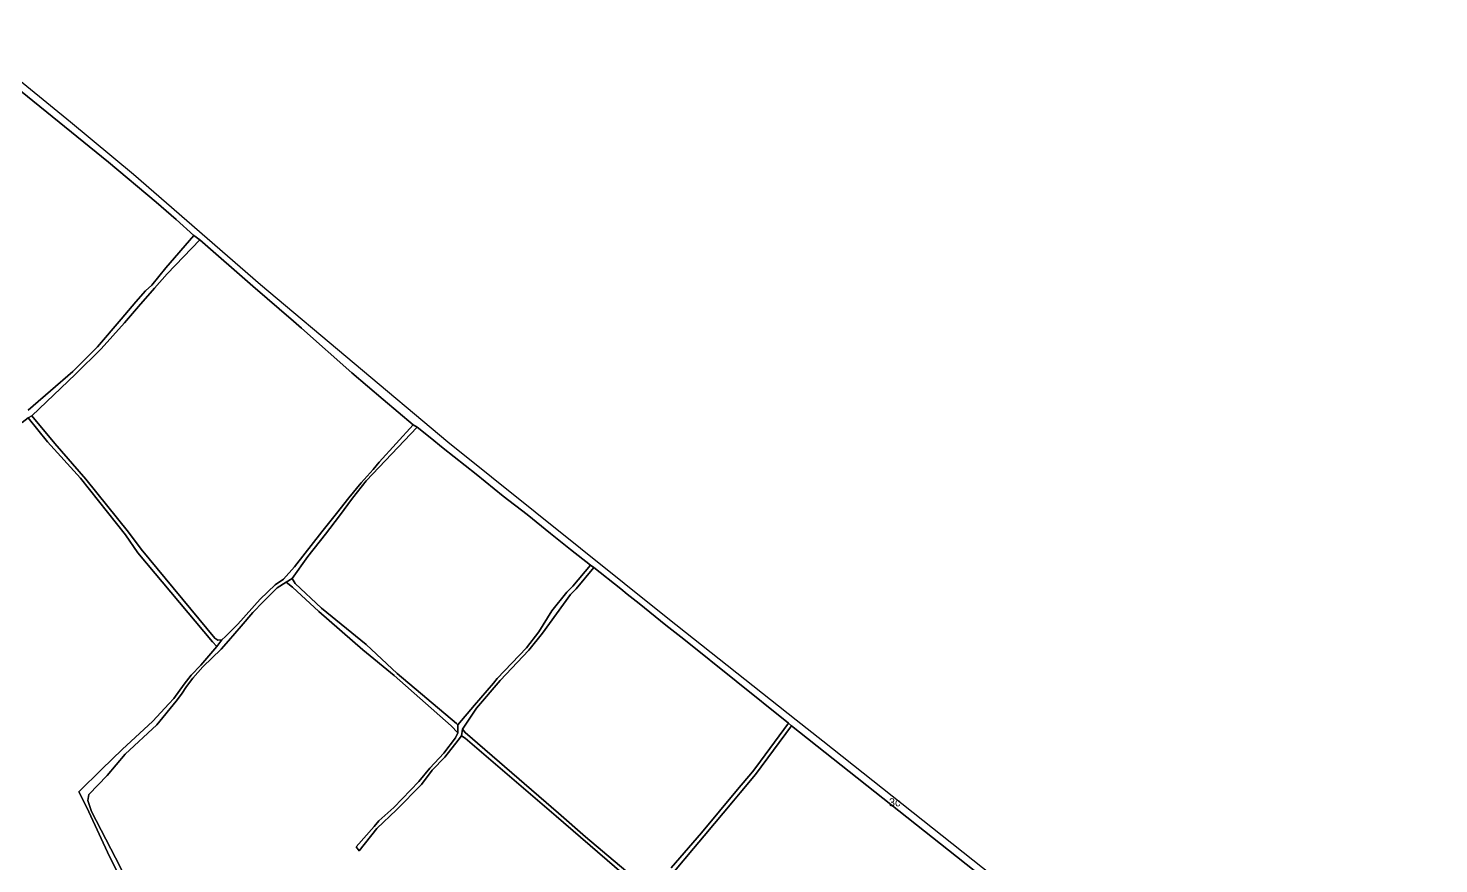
# Model space of a CAD drawing. Extents: x 548434 to 553028, y 1835063 to 1842282.
# Drawn here: x 549653 to 550868, y 1841361 to 1842081 of the extents above; entities that cross this region are included whole.
import ezdxf

# ---------------------------------------------------------------- set-up
doc = ezdxf.new("R2010")
doc.units = 0
for name, color, linetype in [('Level 15', 7, 'Continuous'), ('Level 16', 7, 'Continuous'), ('Level 23', 7, 'Continuous')]:
    doc.layers.add(name, color=color, linetype=linetype)

msp = doc.modelspace()

# ---------------------------------------------------------------- linework, layer by layer
at = {"layer": 'Level 16'}
for points in [[(549590.34, 1842080.72), (549689.33, 1842000), (549743.71, 1841954.97), (549853.1, 1841859.96), (550014.42, 1841724.51), (550204.08, 1841572.5), (550314.6, 1841485.03), (550337.63, 1841466.92), (550526.39, 1841317.04), (550664.92, 1841204.56), (550710.99, 1841167.64), (550814.61, 1841084.02), (550868.57, 1841039.41)], [(550474.79, 1841349.81), (550310.66, 1841479.88), (550307.82, 1841482.08), (550217.85, 1841554.41), (550202.29, 1841566.54), (550179.34, 1841585.24), (550174.21, 1841589.3), (550168.96, 1841593.2), (550163.47, 1841597.74), (550140.21, 1841616.17), (550137.34, 1841618.29), (550120.15, 1841631.62), (550103, 1841645.52), (550082.81, 1841661.74), (550062.13, 1841677.56), (550038.81, 1841696.44), (550010.44, 1841719.07), (549999.35, 1841728.28), (549988.07, 1841737.03), (549984.49, 1841739.09), (549958.65, 1841760.83), (549931.84, 1841783.98), (549888.41, 1841822.24), (549881.61, 1841828.35), (549846.58, 1841858.41), (549800.93, 1841898.47), (549795.55, 1841902.2), (549780.35, 1841915.83), (549763.35, 1841930.76), (549722.26, 1841965.41), (549603.7, 1842061.13)]]:
    msp.add_lwpolyline(points, dxfattribs=at)
at = {"layer": 'Level 23'}
for points in [[(549590.34, 1842080.72), (549689.33, 1842000), (549743.71, 1841954.97), (549853.1, 1841859.96), (550014.42, 1841724.51), (550204.08, 1841572.5), (550314.6, 1841485.03), (550337.63, 1841466.92), (550526.39, 1841317.04), (550664.92, 1841204.56), (550710.99, 1841167.64), (550814.61, 1841084.02), (550868.57, 1841039.41)], [(550474.79, 1841349.81), (550310.66, 1841479.88), (550307.82, 1841482.08), (550217.85, 1841554.41), (550202.29, 1841566.54), (550179.34, 1841585.24), (550174.21, 1841589.3), (550168.96, 1841593.2), (550163.47, 1841597.74), (550140.21, 1841616.17), (550137.34, 1841618.29), (550120.15, 1841631.62), (550103, 1841645.52), (550082.81, 1841661.74), (550062.13, 1841677.56), (550038.81, 1841696.44), (550010.44, 1841719.07), (549999.35, 1841728.28), (549988.07, 1841737.03), (549984.49, 1841739.09), (549958.65, 1841760.83), (549931.84, 1841783.98), (549888.41, 1841822.24), (549881.61, 1841828.35), (549846.58, 1841858.41), (549800.93, 1841898.47), (549795.55, 1841902.2), (549780.35, 1841915.83), (549763.35, 1841930.76), (549722.26, 1841965.41), (549603.7, 1842061.13)], [(549603.7, 1842061.13), (549722.26, 1841965.41), (549763.35, 1841930.76), (549780.35, 1841915.83), (549795.55, 1841902.2), (549771.54, 1841874.24), (549759.46, 1841859.33), (549754.15, 1841854.48), (549745.71, 1841844.89), (549733.03, 1841830.12), (549712.68, 1841806.12), (549691.51, 1841785.06), (549652.93, 1841751.55)], [(549652.93, 1841751.55), (549691.51, 1841785.06), (549712.68, 1841806.12), (549733.03, 1841830.12), (549745.71, 1841844.89), (549754.15, 1841854.48), (549759.46, 1841859.33), (549771.54, 1841874.24), (549795.55, 1841902.2), (549800.93, 1841898.47), (549772.68, 1841869.03), (549761.86, 1841856.9), (549747.95, 1841841), (549736.08, 1841826.99), (549715.96, 1841804.53), (549693.79, 1841782.65), (549656.12, 1841746.74), (549653.1, 1841745.12), (549647.9, 1841740.99)], [(549647.9, 1841740.99), (549653.1, 1841745.12), (549669.65, 1841724.5), (549698.15, 1841693.16), (549736.87, 1841644.21), (549747.36, 1841628.81), (549811.68, 1841552.23), (549815.51, 1841548.1), (549801.58, 1841532.05), (549793.41, 1841523.54), (549787.37, 1841515.58), (549778.56, 1841503.36), (549774.09, 1841498.74), (549760.41, 1841483.89), (549733.84, 1841459.28), (549716.3, 1841442.44), (549696.74, 1841422.98), (549701.29, 1841413.96), (549705.27, 1841405.67), (549723.06, 1841367.32), (549740.97, 1841332.16)], [(549740.97, 1841332.16), (549723.06, 1841367.32), (549705.27, 1841405.67), (549701.29, 1841413.96), (549696.74, 1841422.98), (549716.3, 1841442.44), (549733.84, 1841459.28), (549760.41, 1841483.89), (549774.09, 1841498.74), (549778.56, 1841503.36), (549787.37, 1841515.58), (549793.41, 1841523.54), (549801.58, 1841532.05), (549815.51, 1841548.1), (549819.78, 1841553.89), (549822.85, 1841556.65), (549833.72, 1841567.36), (549852.9, 1841588.85), (549865.89, 1841601.34), (549872.94, 1841606.12), (549882.51, 1841616.63), (549905.97, 1841647), (549918.5, 1841662.64), (549929.11, 1841676.23), (549939.78, 1841689.19), (549950.08, 1841700.57), (549955.33, 1841706.87), (549984.49, 1841739.09), (549988.07, 1841737.03), (549944.1, 1841690.81), (549932.38, 1841675.97), (549921.06, 1841660.77), (549909.08, 1841644.9), (549893.97, 1841625.63), (549880.29, 1841606.79), (549875.19, 1841603.64), (549867.49, 1841598.71), (549855.33, 1841586.48), (549846.49, 1841577.46), (549836.39, 1841565.49), (549825.49, 1841553.02), (549819.16, 1841545.68), (549803.54, 1841530.59), (549794.82, 1841520.87), (549789.33, 1841513.52), (549784.95, 1841507.18), (549780.39, 1841500.99), (549763.77, 1841480.73), (549736.4, 1841455.49), (549721.08, 1841436.93), (549705.34, 1841420.62), (549704.65, 1841417.06), (549704.44, 1841415.33), (549707.4, 1841406.08), (549728.17, 1841366.1), (549745.16, 1841332.96)], [(550182.37, 1841342.51), (550133.05, 1841384.04), (550109.85, 1841404.51), (550029.43, 1841474.16), (550027.07, 1841476.94), (550039.2, 1841494.95), (550059.62, 1841518.85), (550084.14, 1841544.95), (550095.93, 1841559.6), (550120.04, 1841592.84), (550124.94, 1841597.68), (550140.21, 1841616.17), (550163.47, 1841597.74), (550168.96, 1841593.2), (550174.21, 1841589.3), (550179.34, 1841585.24), (550202.29, 1841566.54), (550217.85, 1841554.41), (550307.82, 1841482.08), (550279.77, 1841443.96), (550276.89, 1841440.17), (550264.12, 1841424.78), (550232.99, 1841387.6), (550206.82, 1841357.53)], [(549745.16, 1841332.96), (549728.17, 1841366.1), (549707.4, 1841406.08), (549704.44, 1841415.33), (549704.65, 1841417.06), (549705.34, 1841420.62), (549721.08, 1841436.93), (549736.4, 1841455.49), (549763.77, 1841480.73), (549780.39, 1841500.99), (549784.95, 1841507.18), (549789.33, 1841513.52), (549794.82, 1841520.87), (549803.54, 1841530.59), (549819.16, 1841545.68), (549825.49, 1841553.02), (549836.39, 1841565.49), (549846.49, 1841577.46), (549855.33, 1841586.48), (549867.49, 1841598.71), (549875.19, 1841603.64), (549880.78, 1841599.14), (549903.43, 1841578.24), (549941.26, 1841545.37), (549968.36, 1841523.18), (550017.38, 1841479.78), (550023.07, 1841473.82), (550020.99, 1841469.48), (550010.98, 1841456.32), (549999.09, 1841443.39), (549989.53, 1841431.74), (549968.1, 1841409.33), (549955.15, 1841397.92), (549950.95, 1841393.04), (549935.54, 1841375.41), (549938.11, 1841372.04), (549953.46, 1841391.31), (549970.28, 1841407.27), (549991.87, 1841429.28), (550001.13, 1841441.45), (550011.95, 1841452.68), (550023.26, 1841467.34), (550026.23, 1841471.07), (550029.34, 1841469.05), (550107.83, 1841401.95), (550187.46, 1841333.35)], [(550206.82, 1841357.53), (550232.99, 1841387.6), (550264.12, 1841424.78), (550276.89, 1841440.17), (550279.77, 1841443.96), (550307.82, 1841482.08), (550310.66, 1841479.88), (550279.49, 1841437.91), (550266.25, 1841422.07), (550260.59, 1841415.15), (550235.24, 1841384.87), (550226.16, 1841374.21), (550209.83, 1841354.61)]]:
    msp.add_lwpolyline(points, dxfattribs=at)
for points in [[(549800.93, 1841898.47), (549846.58, 1841858.41), (549881.61, 1841828.35), (549888.41, 1841822.24), (549931.84, 1841783.98), (549958.65, 1841760.83), (549984.49, 1841739.09), (549955.33, 1841706.87), (549950.08, 1841700.57), (549939.78, 1841689.19), (549929.11, 1841676.23), (549918.5, 1841662.64), (549905.97, 1841647), (549882.51, 1841616.63), (549872.94, 1841606.12), (549865.89, 1841601.34), (549852.9, 1841588.85), (549833.72, 1841567.36), (549822.85, 1841556.65), (549819.78, 1841553.89), (549816.45, 1841553.58), (549813.78, 1841555.14), (549750.33, 1841631.86), (549739.33, 1841646.58), (549702.77, 1841692.28), (549675.92, 1841722.9), (549656.12, 1841746.74), (549693.79, 1841782.65), (549715.96, 1841804.53), (549736.08, 1841826.99), (549747.95, 1841841), (549761.86, 1841856.9), (549772.68, 1841869.03)], [(549656.12, 1841746.74), (549675.92, 1841722.9), (549702.77, 1841692.28), (549739.33, 1841646.58), (549750.33, 1841631.86), (549813.78, 1841555.14), (549816.45, 1841553.58), (549819.78, 1841553.89), (549815.51, 1841548.1), (549811.68, 1841552.23), (549747.36, 1841628.81), (549736.87, 1841644.21), (549698.15, 1841693.16), (549669.65, 1841724.5), (549653.1, 1841745.12)], [(550037.41, 1841497.62), (550023.25, 1841480.57), (550022.02, 1841481.67), (549970.79, 1841524.95), (549944.28, 1841549.76), (549905.64, 1841581.12), (549883.07, 1841602.26), (549880.29, 1841606.79), (549893.97, 1841625.63), (549909.08, 1841644.9), (549921.06, 1841660.77), (549932.38, 1841675.97), (549944.1, 1841690.81), (549988.07, 1841737.03), (549999.35, 1841728.28), (550010.44, 1841719.07), (550038.81, 1841696.44), (550062.13, 1841677.56), (550082.81, 1841661.74), (550103, 1841645.52), (550120.15, 1841631.62), (550137.34, 1841618.29), (550122.14, 1841600.08), (550117.15, 1841595.03), (550104.02, 1841578.8), (550092.88, 1841560.77), (550082.36, 1841546.93), (550056.97, 1841520.6), (550053.98, 1841516.66)], [(550137.34, 1841618.29), (550140.21, 1841616.17), (550124.94, 1841597.68), (550120.04, 1841592.84), (550095.93, 1841559.6), (550084.14, 1841544.95), (550059.62, 1841518.85), (550039.2, 1841494.95), (550027.07, 1841476.94), (550026.23, 1841471.07), (550023.26, 1841467.34), (550011.95, 1841452.68), (550001.13, 1841441.45), (549991.87, 1841429.28), (549970.28, 1841407.27), (549953.46, 1841391.31), (549938.11, 1841372.04), (549935.54, 1841375.41), (549950.95, 1841393.04), (549955.15, 1841397.92), (549968.1, 1841409.33), (549989.53, 1841431.74), (549999.09, 1841443.39), (550010.98, 1841456.32), (550020.99, 1841469.48), (550023.07, 1841473.82), (550023.25, 1841480.57), (550037.41, 1841497.62), (550053.98, 1841516.66), (550056.97, 1841520.6), (550082.36, 1841546.93), (550092.88, 1841560.77), (550104.02, 1841578.8), (550117.15, 1841595.03), (550122.14, 1841600.08)], [(550023.25, 1841480.57), (550023.07, 1841473.82), (550017.38, 1841479.78), (549968.36, 1841523.18), (549941.26, 1841545.37), (549903.43, 1841578.24), (549880.78, 1841599.14), (549875.19, 1841603.64), (549880.29, 1841606.79), (549883.07, 1841602.26), (549905.64, 1841581.12), (549944.28, 1841549.76), (549970.79, 1841524.95), (550022.02, 1841481.67)], [(550189.88, 1841336.6), (550187.46, 1841333.35), (550107.83, 1841401.95), (550029.34, 1841469.05), (550026.23, 1841471.07), (550027.07, 1841476.94), (550029.43, 1841474.16), (550109.85, 1841404.51), (550133.05, 1841384.04), (550182.37, 1841342.51), (550188.05, 1841338.23)], [(550310.66, 1841479.88), (550474.79, 1841349.81), (550460.54, 1841334.16), (550437.53, 1841305.71), (550419.85, 1841282.2), (550417.07, 1841279.74), (550400.83, 1841261.54), (550383.66, 1841239.77), (550369.23, 1841220.63), (550350.83, 1841197.42), (550347.45, 1841199.53), (550332.87, 1841211.9), (550210.41, 1841317.75), (550195.08, 1841331.92), (550192.12, 1841334.26), (550209.83, 1841354.61), (550226.16, 1841374.21), (550235.24, 1841384.87), (550260.59, 1841415.15), (550266.25, 1841422.07), (550279.49, 1841437.91)]]:
    msp.add_lwpolyline(points, close=True, dxfattribs=at)

# ---------------------------------------------------------------- texts
at = {"layer": 'Level 15'}
msp.add_text('3c', height=7, dxfattribs=at).set_placement((550394.4872, 1841410.3684))

doc.saveas('drawing.dxf')
